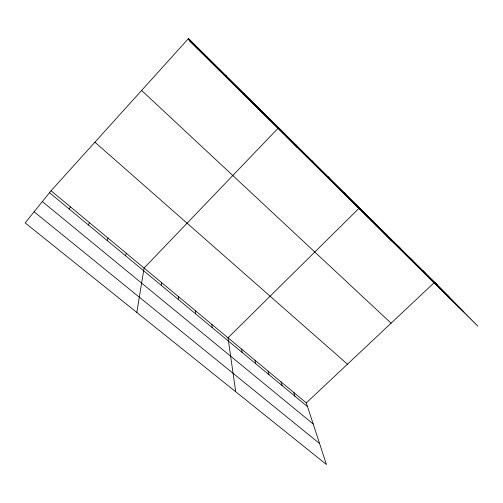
<?xml version="1.0" encoding="UTF-8"?>
<svg xmlns="http://www.w3.org/2000/svg" width="503" height="503" viewBox="0 0 503 503"><rect width="100%" height="100%" fill="white"/><g stroke="black" fill="none" stroke-linecap="round" stroke-linejoin="round"><path stroke-width="0.75" d="M178.609 299.744L178.659 296.801M161.306 285.396L161.545 282.579M136.829 312.451L144.078 268.061L278.605 127.724L297.097 147.385M125.605 255.788L126.247 253.242M107.189 240.516L108.044 238.114M88.377 224.916L89.459 222.666M69.156 208.978L70.47 206.884M51.073 190.763L25.15 222.898L326.422 464.483L306.314 402.897L51.073 190.763L188.512 38.517L437.289 284.918M358.947 208.38L228.004 337.815L235.718 391.755M306.314 402.897L434.649 282.233L477.85 326.202L189.556 40.988L188.512 38.517M34.116 211.782L319.587 443.558M42.353 201.577L313.206 423.991M49.52 192.693L307.553 406.682M94.929 142.179L347.472 364.203M141.632 90.446L391.083 323.196M188.858 39.341L449.38 297.223M189.191 40.127L463.106 311.194M422.652 270.35L425.186 272.934M410.448 258.272L412.875 260.743M398.043 245.986L400.35 248.344M385.417 233.486L387.612 235.731M372.572 220.767L374.647 222.898M359.507 207.827L391.661 240.937M343.995 192.467L345.787 194.321M328.157 176.786L329.792 178.483M311.986 160.778L313.457 162.312M295.475 144.424L296.77 145.788M261.371 110.66L262.289 111.647M243.76 93.218L244.477 94.011M225.753 75.387L226.262 75.978M207.343 57.16L207.632 57.531M293.79 392.485L294.909 396.201M281.058 381.909L282.057 385.537M268.124 371.151L268.992 374.704M254.971 360.223L255.713 363.694M241.597 349.113L242.207 352.49M211.882 324.41L212.184 327.591M195.434 310.747L195.566 313.809"/></g></svg>
